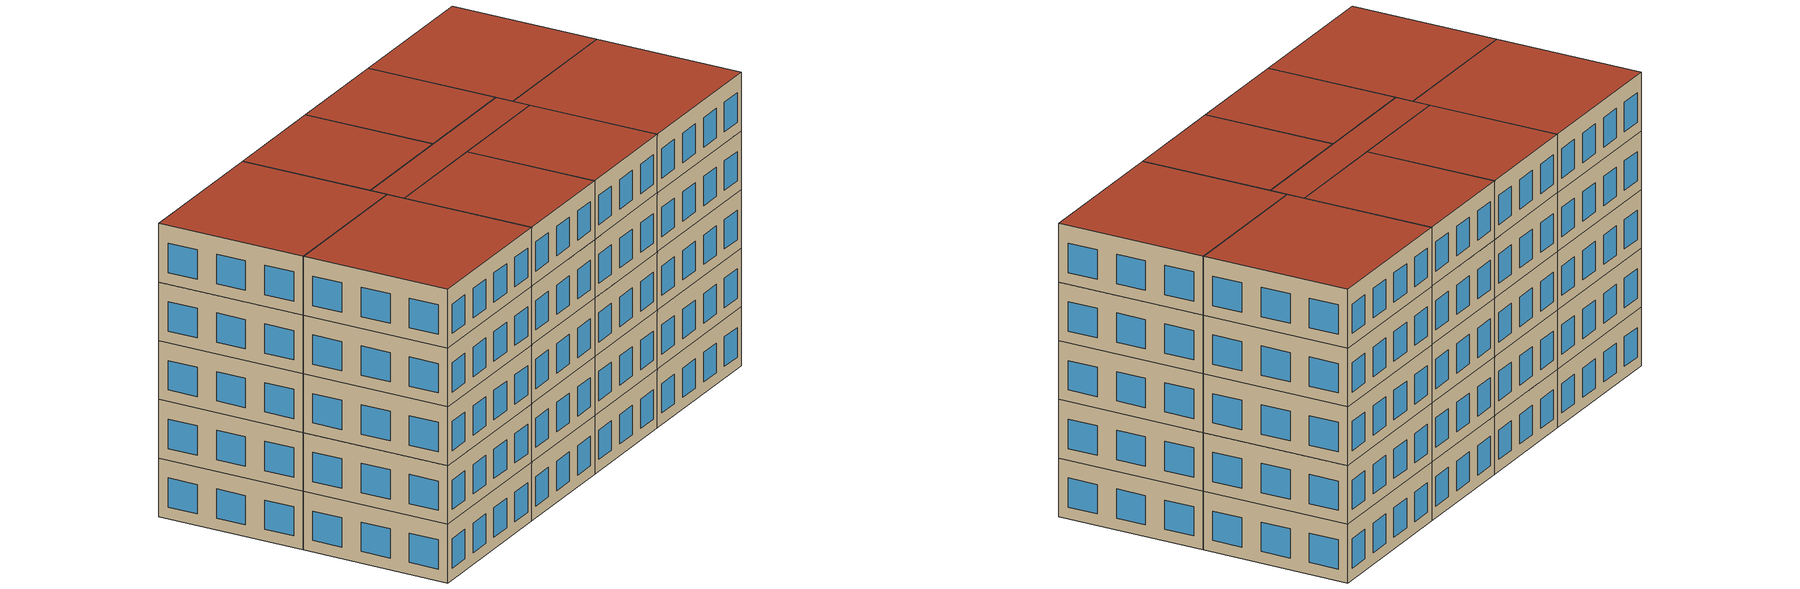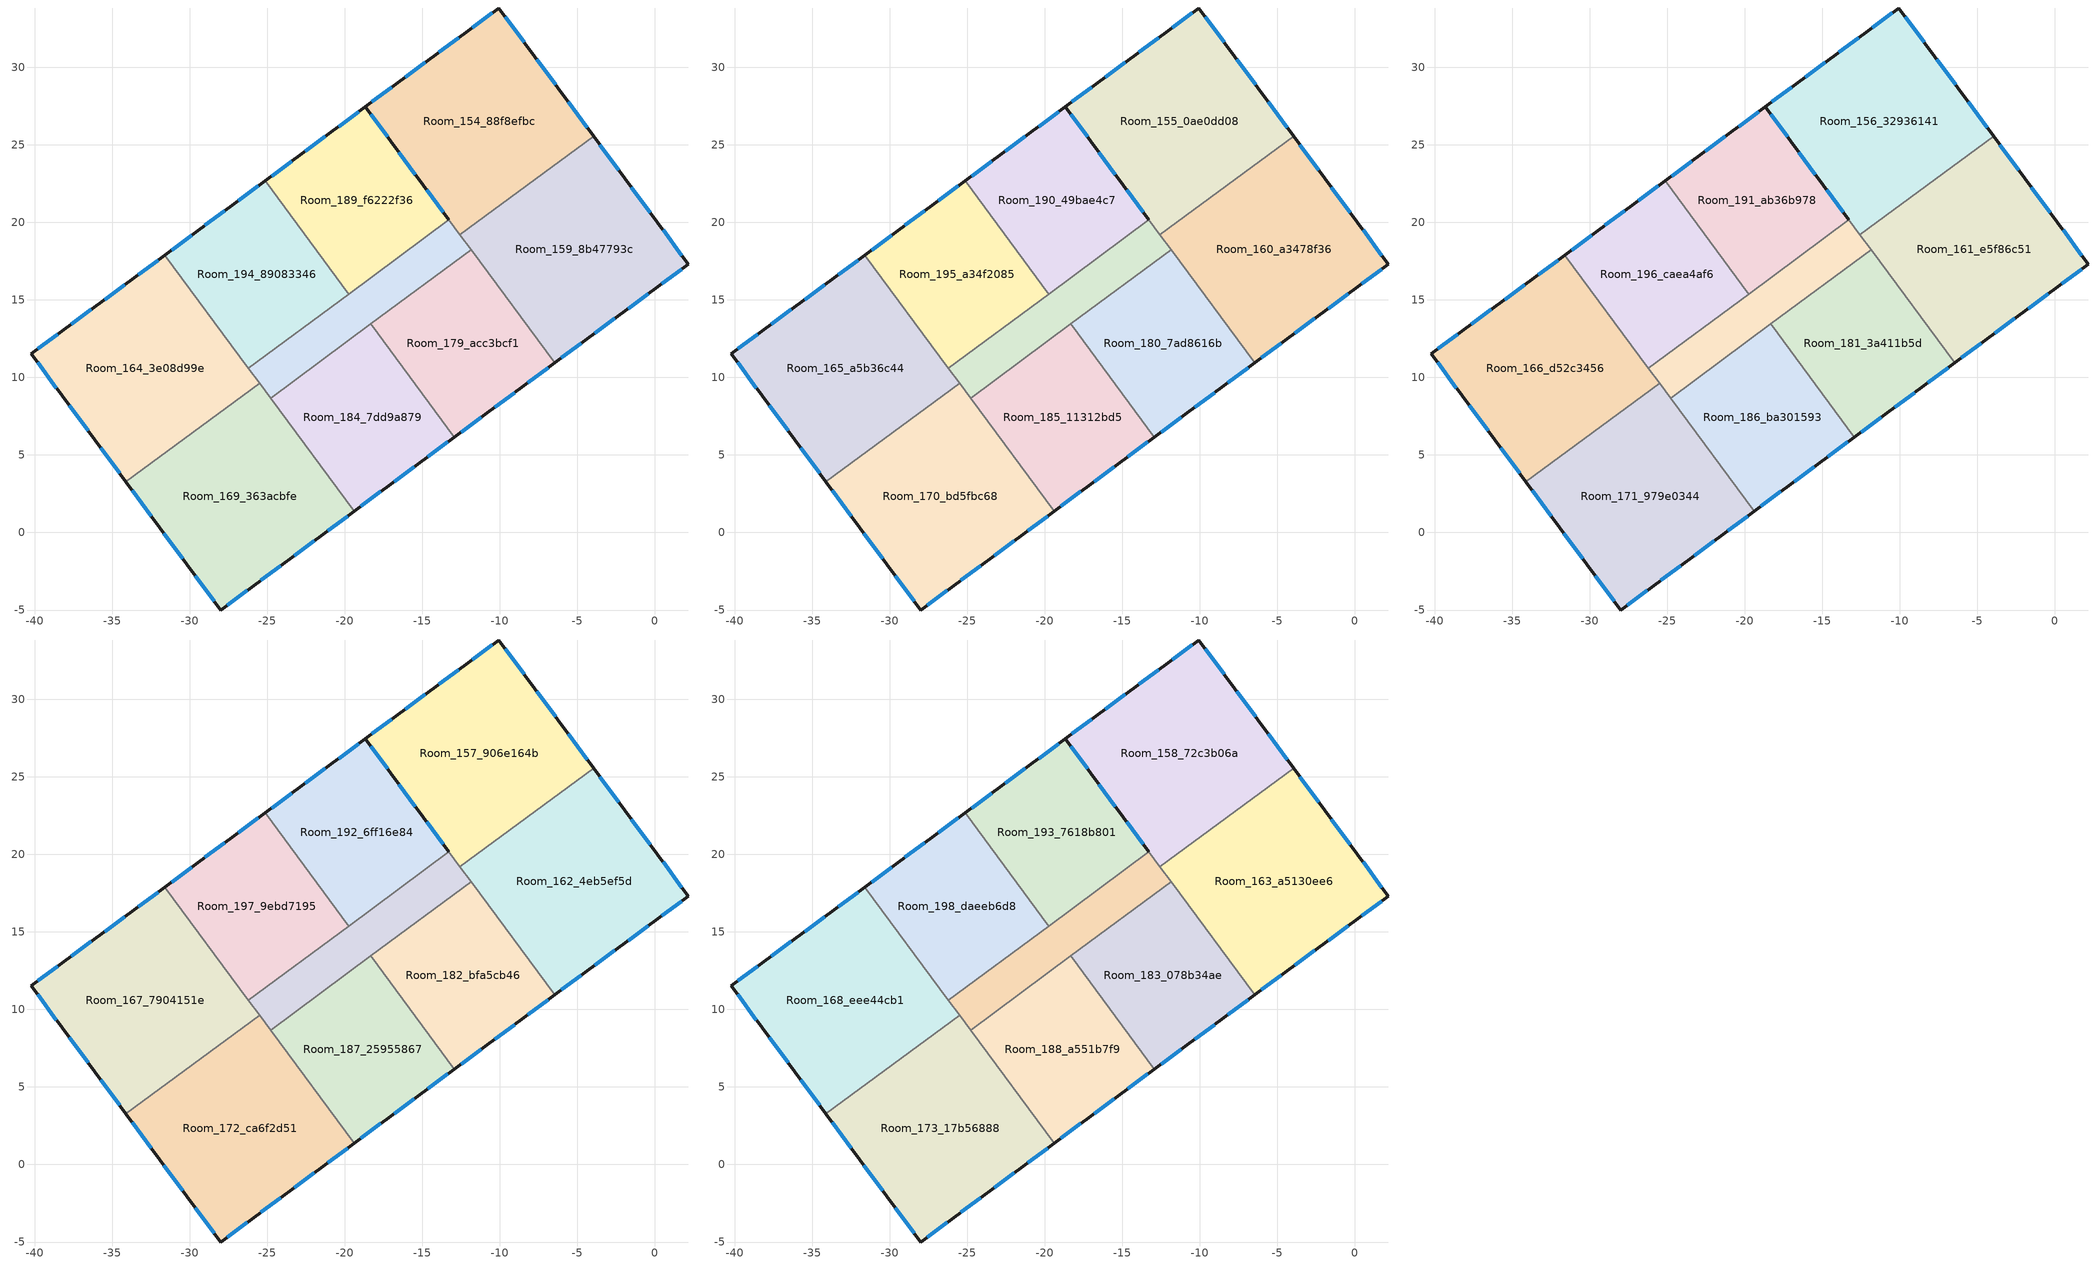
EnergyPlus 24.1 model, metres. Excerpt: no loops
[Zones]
Room_154_88f8efbc
 floor ground (Generic Ground Slab 6A 20112020): -10.06,33.82 -3.95,25.56 -12.57,19.19 -18.67,27.45 z0
 wall outside (Customized opaque construction {43577338-bb1a-47c1-a31a-39af3f5bfda6} to conductance of 0.247): -3.95,25.56 -10.06,33.82 -18.67,27.45 -13.28,20.15 z0:4
 wall to Room_174_8eef18f5 (Typical Interior Wall 1): -13.28,20.15 -12.57,19.19 z0:4
 wall to Room_159_8b47793c (Typical Interior Wall 1): -12.57,19.19 -3.95,25.56 z0:4
 window (Customized Fenestration: u=2.38): -4.36,26.11 -5.58,27.76 / -6.39,28.86 -7.62,30.52 / -8.43,31.62 -9.65,33.27 / -10.49,33.5 -11.78,32.54 / -12.64,31.91 -13.94,30.95 / -14.8,30.31 -16.09,29.36 / -16.95,28.72 -18.24,27.76 / -18.31,26.96 -17.24,25.5 / -16.52,24.53 -15.44,23.07 / -14.72,22.1 -13.64,20.64 z0.8:2.8
Room_159_8b47793c
 floor ground (Generic Ground Slab 6A 20112020): -3.95,25.56 2.16,17.31 -6.46,10.93 -12.57,19.19 z0
 wall outside (Customized opaque construction {43577338-bb1a-47c1-a31a-39af3f5bfda6} to conductance of 0.247): -6.46,10.93 2.16,17.31 -3.95,25.56 z0:4
 wall to Room_179_acc3bcf1 (Typical Interior Wall 1): -11.85,18.22 -6.46,10.93 z0:4
 wall to Room_174_8eef18f5 (Typical Interior Wall 1): -12.57,19.19 -11.85,18.22 z0:4
 window (Customized Fenestration: u=2.38): 1.75,17.86 0.53,19.51 / -0.29,20.61 -1.51,22.26 / -2.32,23.36 -3.54,25.01 / -6.03,11.25 -4.74,12.21 / -3.87,12.84 -2.58,13.8 / -1.72,14.44 -0.43,15.39 / 0.43,16.03 1.73,16.99 z0.8:2.8
Room_164_3e08d99e
 floor ground (Generic Ground Slab 6A 20112020): -31.6,17.89 -25.49,9.63 -34.11,3.26 -40.21,11.51 z0
 wall outside (Customized opaque construction {43577338-bb1a-47c1-a31a-39af3f5bfda6} to conductance of 0.247): -31.6,17.89 -40.21,11.51 -34.11,3.26 z0:4
 wall to Room_174_8eef18f5 (Typical Interior Wall 1): -25.49,9.63 -26.2,10.59 z0:4
 wall to Room_169_363acbfe (Typical Interior Wall 1): -34.11,3.26 -25.49,9.63 z0:4
 wall to Room_194_89083346 (Typical Interior Wall 1): -26.2,10.59 -31.6,17.89 z0:4
 window (Customized Fenestration: u=2.38): -39.81,10.96 -38.59,9.31 / -37.77,8.21 -36.55,6.56 / -35.74,5.46 -34.51,3.81 / -32.03,17.57 -33.32,16.61 / -34.18,15.97 -35.48,15.02 / -36.34,14.38 -37.63,13.43 / -38.49,12.79 -39.78,11.83 z0.8:2.8
Room_169_363acbfe
 floor ground (Generic Ground Slab 6A 20112020): -25.49,9.63 -19.38,1.37 -28,-5 -34.11,3.26 z0
 wall outside (Customized opaque construction {43577338-bb1a-47c1-a31a-39af3f5bfda6} to conductance of 0.247): -34.11,3.26 -28,-5 -19.38,1.37 z0:4
 wall to Room_184_7dd9a879 (Typical Interior Wall 1): -19.38,1.37 -24.78,8.66 z0:4
 wall to Room_174_8eef18f5 (Typical Interior Wall 1): -24.78,8.66 -25.49,9.63 z0:4
 window (Customized Fenestration: u=2.38): -33.7,2.71 -32.48,1.05 / -31.66,-0.05 -30.44,-1.7 / -29.63,-2.8 -28.41,-4.45 / -27.57,-4.68 -26.28,-3.73 / -25.42,-3.09 -24.12,-2.13 / -23.26,-1.5 -21.97,-0.54 / -21.11,0.1 -19.82,1.05 z0.8:2.8
Room_174_8eef18f5
 floor ground (Generic Ground Slab 6A 20112020): -13.28,20.15 -11.85,18.22 -24.78,8.66 -26.2,10.59 z0
 wall to Room_194_89083346 (Typical Interior Wall 1): -19.74,15.37 -26.2,10.59 z0:4
 wall to Room_189_f6222f36 (Typical Interior Wall 1): -13.28,20.15 -19.74,15.37 z0:4
 wall to Room_184_7dd9a879 (Typical Interior Wall 1): -24.78,8.66 -18.32,13.44 z0:4
 wall to Room_179_acc3bcf1 (Typical Interior Wall 1): -18.32,13.44 -11.85,18.22 z0:4
Room_179_acc3bcf1
 floor ground (Generic Ground Slab 6A 20112020): -11.85,18.22 -6.46,10.93 -12.92,6.15 -18.32,13.44 z0
 wall outside (Customized opaque construction {43577338-bb1a-47c1-a31a-39af3f5bfda6} to conductance of 0.247): -12.92,6.15 -6.46,10.93 z0:4
 wall to Room_184_7dd9a879 (Typical Interior Wall 1): -18.32,13.44 -12.92,6.15 z0:4
 window (Customized Fenestration: u=2.38): -12.49,6.47 -11.2,7.43 / -10.34,8.06 -9.04,9.02 / -8.18,9.66 -6.89,10.61 z0.8:2.8
Room_184_7dd9a879
 floor ground (Generic Ground Slab 6A 20112020): -18.32,13.44 -12.92,6.15 -19.38,1.37 -24.78,8.66 z0
 wall outside (Customized opaque construction {43577338-bb1a-47c1-a31a-39af3f5bfda6} to conductance of 0.247): -19.38,1.37 -12.92,6.15 z0:4
 window (Customized Fenestration: u=2.38): -18.95,1.69 -17.66,2.65 / -16.8,3.28 -15.51,4.24 / -14.64,4.88 -13.35,5.83 z0.8:2.8
Room_189_f6222f36
 floor ground (Generic Ground Slab 6A 20112020): -18.67,27.45 -13.28,20.15 -19.74,15.37 -25.14,22.67 z0
 wall outside (Customized opaque construction {43577338-bb1a-47c1-a31a-39af3f5bfda6} to conductance of 0.247): -13.28,20.15 -18.67,27.45 -25.14,22.67 z0:4
 wall to Room_194_89083346 (Typical Interior Wall 1): -25.14,22.67 -19.74,15.37 z0:4
 window (Customized Fenestration: u=2.38): -19.11,27.13 -20.4,26.17 / -21.26,25.53 -22.55,24.58 / -23.41,23.94 -24.71,22.98 / -13.64,20.64 -14.72,22.1 / -15.44,23.07 -16.52,24.53 / -17.24,25.5 -18.31,26.96 z0.8:2.8
Room_194_89083346
 floor ground (Generic Ground Slab 6A 20112020): -25.14,22.67 -19.74,15.37 -26.2,10.59 -31.6,17.89 z0
 wall outside (Customized opaque construction {43577338-bb1a-47c1-a31a-39af3f5bfda6} to conductance of 0.247): -25.14,22.67 -31.6,17.89 z0:4
 window (Customized Fenestration: u=2.38): -25.57,22.35 -26.86,21.39 / -27.72,20.75 -29.01,19.8 / -29.87,19.16 -31.17,18.21 z0.8:2.8
Room_155_0ae0dd08
 floor to Room_154_88f8efbc (Typical Interior Floor 1): -10.06,33.82 -3.95,25.56 -12.57,19.19 -18.67,27.45 z4
 wall outside (Customized opaque construction {43577338-bb1a-47c1-a31a-39af3f5bfda6} to conductance of 0.247): -3.95,25.56 -10.06,33.82 -18.67,27.45 -13.28,20.15 z4:8
 wall to Room_175_80535c83 (Typical Interior Wall 1): -13.28,20.15 -12.57,19.19 z4:8
 wall to Room_160_a3478f36 (Typical Interior Wall 1): -12.57,19.19 -3.95,25.56 z4:8
 window (Customized Fenestration: u=2.38): -4.36,26.11 -5.58,27.76 / -6.39,28.86 -7.62,30.52 / -8.43,31.62 -9.65,33.27 / -10.49,33.5 -11.78,32.54 / -12.64,31.91 -13.94,30.95 / -14.8,30.31 -16.09,29.36 / -16.95,28.72 -18.24,27.76 / -18.31,26.96 -17.24,25.5 / -16.52,24.53 -15.44,23.07 / -14.72,22.1 -13.64,20.64 z4.8:6.8
Room_160_a3478f36
 floor to Room_159_8b47793c (Typical Interior Floor 1): -3.95,25.56 2.16,17.31 -6.46,10.93 -12.57,19.19 z4
 wall outside (Customized opaque construction {43577338-bb1a-47c1-a31a-39af3f5bfda6} to conductance of 0.247): -6.46,10.93 2.16,17.31 -3.95,25.56 z4:8
 wall to Room_180_7ad8616b (Typical Interior Wall 1): -11.85,18.22 -6.46,10.93 z4:8
 wall to Room_175_80535c83 (Typical Interior Wall 1): -12.57,19.19 -11.85,18.22 z4:8
 window (Customized Fenestration: u=2.38): 1.75,17.86 0.53,19.51 / -0.29,20.61 -1.51,22.26 / -2.32,23.36 -3.54,25.01 / -6.03,11.25 -4.74,12.21 / -3.87,12.84 -2.58,13.8 / -1.72,14.44 -0.43,15.39 / 0.43,16.03 1.73,16.99 z4.8:6.8
Room_165_a5b36c44
 floor to Room_164_3e08d99e (Typical Interior Floor 1): -31.6,17.89 -25.49,9.63 -34.11,3.26 -40.21,11.51 z4
 wall outside (Customized opaque construction {43577338-bb1a-47c1-a31a-39af3f5bfda6} to conductance of 0.247): -31.6,17.89 -40.21,11.51 -34.11,3.26 z4:8
 wall to Room_175_80535c83 (Typical Interior Wall 1): -25.49,9.63 -26.2,10.59 z4:8
 wall to Room_170_bd5fbc68 (Typical Interior Wall 1): -34.11,3.26 -25.49,9.63 z4:8
 wall to Room_195_a34f2085 (Typical Interior Wall 1): -26.2,10.59 -31.6,17.89 z4:8
 window (Customized Fenestration: u=2.38): -39.81,10.96 -38.59,9.31 / -37.77,8.21 -36.55,6.56 / -35.74,5.46 -34.51,3.81 / -32.03,17.57 -33.32,16.61 / -34.18,15.97 -35.48,15.02 / -36.34,14.38 -37.63,13.43 / -38.49,12.79 -39.78,11.83 z4.8:6.8
Room_170_bd5fbc68
 floor to Room_169_363acbfe (Typical Interior Floor 1): -25.49,9.63 -19.38,1.37 -28,-5 -34.11,3.26 z4
 wall outside (Customized opaque construction {43577338-bb1a-47c1-a31a-39af3f5bfda6} to conductance of 0.247): -34.11,3.26 -28,-5 -19.38,1.37 z4:8
 wall to Room_185_11312bd5 (Typical Interior Wall 1): -19.38,1.37 -24.78,8.66 z4:8
 wall to Room_175_80535c83 (Typical Interior Wall 1): -24.78,8.66 -25.49,9.63 z4:8
 window (Customized Fenestration: u=2.38): -33.7,2.71 -32.48,1.05 / -31.66,-0.05 -30.44,-1.7 / -29.63,-2.8 -28.41,-4.45 / -27.57,-4.68 -26.28,-3.73 / -25.42,-3.09 -24.12,-2.13 / -23.26,-1.5 -21.97,-0.54 / -21.11,0.1 -19.82,1.05 z4.8:6.8
Room_175_80535c83
 floor to Room_174_8eef18f5 (Typical Interior Floor 1): -13.28,20.15 -11.85,18.22 -24.78,8.66 -26.2,10.59 z4
 wall to Room_195_a34f2085 (Typical Interior Wall 1): -19.74,15.37 -26.2,10.59 z4:8
 wall to Room_190_49bae4c7 (Typical Interior Wall 1): -13.28,20.15 -19.74,15.37 z4:8
 wall to Room_185_11312bd5 (Typical Interior Wall 1): -24.78,8.66 -18.32,13.44 z4:8
 wall to Room_180_7ad8616b (Typical Interior Wall 1): -18.32,13.44 -11.85,18.22 z4:8
Room_180_7ad8616b
 floor to Room_179_acc3bcf1 (Typical Interior Floor 1): -11.85,18.22 -6.46,10.93 -12.92,6.15 -18.32,13.44 z4
 wall outside (Customized opaque construction {43577338-bb1a-47c1-a31a-39af3f5bfda6} to conductance of 0.247): -12.92,6.15 -6.46,10.93 z4:8
 wall to Room_185_11312bd5 (Typical Interior Wall 1): -18.32,13.44 -12.92,6.15 z4:8
 window (Customized Fenestration: u=2.38): -12.49,6.47 -11.2,7.43 / -10.34,8.06 -9.04,9.02 / -8.18,9.66 -6.89,10.61 z4.8:6.8
Room_185_11312bd5
 floor to Room_184_7dd9a879 (Typical Interior Floor 1): -18.32,13.44 -12.92,6.15 -19.38,1.37 -24.78,8.66 z4
 wall outside (Customized opaque construction {43577338-bb1a-47c1-a31a-39af3f5bfda6} to conductance of 0.247): -19.38,1.37 -12.92,6.15 z4:8
 window (Customized Fenestration: u=2.38): -18.95,1.69 -17.66,2.65 / -16.8,3.28 -15.51,4.24 / -14.64,4.88 -13.35,5.83 z4.8:6.8
Room_190_49bae4c7
 floor to Room_189_f6222f36 (Typical Interior Floor 1): -18.67,27.45 -13.28,20.15 -19.74,15.37 -25.14,22.67 z4
 wall outside (Customized opaque construction {43577338-bb1a-47c1-a31a-39af3f5bfda6} to conductance of 0.247): -13.28,20.15 -18.67,27.45 -25.14,22.67 z4:8
 wall to Room_195_a34f2085 (Typical Interior Wall 1): -25.14,22.67 -19.74,15.37 z4:8
 window (Customized Fenestration: u=2.38): -13.64,20.64 -14.72,22.1 / -15.44,23.07 -16.52,24.53 / -17.24,25.5 -18.31,26.96 / -19.11,27.13 -20.4,26.17 / -21.26,25.53 -22.55,24.58 / -23.41,23.94 -24.71,22.98 z4.8:6.8
Room_195_a34f2085
 floor to Room_194_89083346 (Typical Interior Floor 1): -25.14,22.67 -19.74,15.37 -26.2,10.59 -31.6,17.89 z4
 wall outside (Customized opaque construction {43577338-bb1a-47c1-a31a-39af3f5bfda6} to conductance of 0.247): -25.14,22.67 -31.6,17.89 z4:8
 window (Customized Fenestration: u=2.38): -25.57,22.35 -26.86,21.39 / -27.72,20.75 -29.01,19.8 / -29.87,19.16 -31.17,18.21 z4.8:6.8
Room_156_32936141
 floor to Room_155_0ae0dd08 (Typical Interior Floor 1): -10.06,33.82 -3.95,25.56 -12.57,19.19 -18.67,27.45 z8
 wall outside (Customized opaque construction {43577338-bb1a-47c1-a31a-39af3f5bfda6} to conductance of 0.247): -3.95,25.56 -10.06,33.82 -18.67,27.45 -13.28,20.15 z8:12
 wall to Room_176_02cfd04b (Typical Interior Wall 1): -13.28,20.15 -12.57,19.19 z8:12
 wall to Room_161_e5f86c51 (Typical Interior Wall 1): -12.57,19.19 -3.95,25.56 z8:12
 window (Customized Fenestration: u=2.38): -4.36,26.11 -5.58,27.76 / -6.39,28.86 -7.62,30.52 / -8.43,31.62 -9.65,33.27 / -10.49,33.5 -11.78,32.54 / -12.64,31.91 -13.94,30.95 / -14.8,30.31 -16.09,29.36 / -16.95,28.72 -18.24,27.76 / -18.31,26.96 -17.24,25.5 / -16.52,24.53 -15.44,23.07 / -14.72,22.1 -13.64,20.64 z8.8:10.8
Room_161_e5f86c51
 floor to Room_160_a3478f36 (Typical Interior Floor 1): -3.95,25.56 2.16,17.31 -6.46,10.93 -12.57,19.19 z8
 wall outside (Customized opaque construction {43577338-bb1a-47c1-a31a-39af3f5bfda6} to conductance of 0.247): -6.46,10.93 2.16,17.31 -3.95,25.56 z8:12
 wall to Room_181_3a411b5d (Typical Interior Wall 1): -11.85,18.22 -6.46,10.93 z8:12
 wall to Room_176_02cfd04b (Typical Interior Wall 1): -12.57,19.19 -11.85,18.22 z8:12
 window (Customized Fenestration: u=2.38): 1.75,17.86 0.53,19.51 / -0.29,20.61 -1.51,22.26 / -2.32,23.36 -3.54,25.01 / -6.03,11.25 -4.74,12.21 / -3.87,12.84 -2.58,13.8 / -1.72,14.44 -0.43,15.39 / 0.43,16.03 1.73,16.99 z8.8:10.8
Room_166_d52c3456
 floor to Room_165_a5b36c44 (Typical Interior Floor 1): -31.6,17.89 -25.49,9.63 -34.11,3.26 -40.21,11.51 z8
 wall outside (Customized opaque construction {43577338-bb1a-47c1-a31a-39af3f5bfda6} to conductance of 0.247): -31.6,17.89 -40.21,11.51 -34.11,3.26 z8:12
 wall to Room_176_02cfd04b (Typical Interior Wall 1): -25.49,9.63 -26.2,10.59 z8:12
 wall to Room_171_979e0344 (Typical Interior Wall 1): -34.11,3.26 -25.49,9.63 z8:12
 wall to Room_196_caea4af6 (Typical Interior Wall 1): -26.2,10.59 -31.6,17.89 z8:12
 window (Customized Fenestration: u=2.38): -39.81,10.96 -38.59,9.31 / -37.77,8.21 -36.55,6.56 / -35.74,5.46 -34.51,3.81 / -32.03,17.57 -33.32,16.61 / -34.18,15.97 -35.48,15.02 / -36.34,14.38 -37.63,13.43 / -38.49,12.79 -39.78,11.83 z8.8:10.8
Room_171_979e0344
 floor to Room_170_bd5fbc68 (Typical Interior Floor 1): -25.49,9.63 -19.38,1.37 -28,-5 -34.11,3.26 z8
 wall outside (Customized opaque construction {43577338-bb1a-47c1-a31a-39af3f5bfda6} to conductance of 0.247): -34.11,3.26 -28,-5 -19.38,1.37 z8:12
 wall to Room_186_ba301593 (Typical Interior Wall 1): -19.38,1.37 -24.78,8.66 z8:12
 wall to Room_176_02cfd04b (Typical Interior Wall 1): -24.78,8.66 -25.49,9.63 z8:12
 window (Customized Fenestration: u=2.38): -33.7,2.71 -32.48,1.05 / -31.66,-0.05 -30.44,-1.7 / -29.63,-2.8 -28.41,-4.45 / -27.57,-4.68 -26.28,-3.73 / -25.42,-3.09 -24.12,-2.13 / -23.26,-1.5 -21.97,-0.54 / -21.11,0.1 -19.82,1.05 z8.8:10.8
Room_176_02cfd04b
 floor to Room_175_80535c83 (Typical Interior Floor 1): -13.28,20.15 -11.85,18.22 -24.78,8.66 -26.2,10.59 z8
 wall to Room_196_caea4af6 (Typical Interior Wall 1): -19.74,15.37 -26.2,10.59 z8:12
 wall to Room_191_ab36b978 (Typical Interior Wall 1): -13.28,20.15 -19.74,15.37 z8:12
 wall to Room_186_ba301593 (Typical Interior Wall 1): -24.78,8.66 -18.32,13.44 z8:12
 wall to Room_181_3a411b5d (Typical Interior Wall 1): -18.32,13.44 -11.85,18.22 z8:12
Room_181_3a411b5d
 floor to Room_180_7ad8616b (Typical Interior Floor 1): -11.85,18.22 -6.46,10.93 -12.92,6.15 -18.32,13.44 z8
 wall outside (Customized opaque construction {43577338-bb1a-47c1-a31a-39af3f5bfda6} to conductance of 0.247): -12.92,6.15 -6.46,10.93 z8:12
 wall to Room_186_ba301593 (Typical Interior Wall 1): -18.32,13.44 -12.92,6.15 z8:12
 window (Customized Fenestration: u=2.38): -12.49,6.47 -11.2,7.43 / -10.34,8.06 -9.04,9.02 / -8.18,9.66 -6.89,10.61 z8.8:10.8
Room_186_ba301593
 floor to Room_185_11312bd5 (Typical Interior Floor 1): -18.32,13.44 -12.92,6.15 -19.38,1.37 -24.78,8.66 z8
 wall outside (Customized opaque construction {43577338-bb1a-47c1-a31a-39af3f5bfda6} to conductance of 0.247): -19.38,1.37 -12.92,6.15 z8:12
 window (Customized Fenestration: u=2.38): -18.95,1.69 -17.66,2.65 / -16.8,3.28 -15.51,4.24 / -14.64,4.88 -13.35,5.83 z8.8:10.8
Room_191_ab36b978
 floor to Room_190_49bae4c7 (Typical Interior Floor 1): -18.67,27.45 -13.28,20.15 -19.74,15.37 -25.14,22.67 z8
 wall outside (Customized opaque construction {43577338-bb1a-47c1-a31a-39af3f5bfda6} to conductance of 0.247): -13.28,20.15 -18.67,27.45 -25.14,22.67 z8:12
 wall to Room_196_caea4af6 (Typical Interior Wall 1): -25.14,22.67 -19.74,15.37 z8:12
 window (Customized Fenestration: u=2.38): -13.64,20.64 -14.72,22.1 / -15.44,23.07 -16.52,24.53 / -17.24,25.5 -18.31,26.96 / -19.11,27.13 -20.4,26.17 / -21.26,25.53 -22.55,24.58 / -23.41,23.94 -24.71,22.98 z8.8:10.8
Room_196_caea4af6
 floor to Room_195_a34f2085 (Typical Interior Floor 1): -25.14,22.67 -19.74,15.37 -26.2,10.59 -31.6,17.89 z8
 wall outside (Customized opaque construction {43577338-bb1a-47c1-a31a-39af3f5bfda6} to conductance of 0.247): -25.14,22.67 -31.6,17.89 z8:12
 window (Customized Fenestration: u=2.38): -25.57,22.35 -26.86,21.39 / -27.72,20.75 -29.01,19.8 / -29.87,19.16 -31.17,18.21 z8.8:10.8
Room_157_906e164b
 floor to Room_156_32936141 (Typical Interior Floor 1): -10.06,33.82 -3.95,25.56 -12.57,19.19 -18.67,27.45 z12
 wall outside (Customized opaque construction {43577338-bb1a-47c1-a31a-39af3f5bfda6} to conductance of 0.247): -3.95,25.56 -10.06,33.82 -18.67,27.45 -13.28,20.15 z12:16
 wall to Room_177_49199912 (Typical Interior Wall 1): -13.28,20.15 -12.57,19.19 z12:16
 wall to Room_162_4eb5ef5d (Typical Interior Wall 1): -12.57,19.19 -3.95,25.56 z12:16
 window (Customized Fenestration: u=2.38): -4.36,26.11 -5.58,27.76 / -6.39,28.86 -7.62,30.52 / -8.43,31.62 -9.65,33.27 / -10.49,33.5 -11.78,32.54 / -12.64,31.91 -13.94,30.95 / -14.8,30.31 -16.09,29.36 / -16.95,28.72 -18.24,27.76 / -18.31,26.96 -17.24,25.5 / -16.52,24.53 -15.44,23.07 / -14.72,22.1 -13.64,20.64 z12.8:14.8
Room_162_4eb5ef5d
 floor to Room_161_e5f86c51 (Typical Interior Floor 1): -3.95,25.56 2.16,17.31 -6.46,10.93 -12.57,19.19 z12
 wall outside (Customized opaque construction {43577338-bb1a-47c1-a31a-39af3f5bfda6} to conductance of 0.247): -6.46,10.93 2.16,17.31 -3.95,25.56 z12:16
 wall to Room_182_bfa5cb46 (Typical Interior Wall 1): -11.85,18.22 -6.46,10.93 z12:16
 wall to Room_177_49199912 (Typical Interior Wall 1): -12.57,19.19 -11.85,18.22 z12:16
 window (Customized Fenestration: u=2.38): 1.75,17.86 0.53,19.51 / -0.29,20.61 -1.51,22.26 / -2.32,23.36 -3.54,25.01 / -6.03,11.25 -4.74,12.21 / -3.87,12.84 -2.58,13.8 / -1.72,14.44 -0.43,15.39 / 0.43,16.03 1.73,16.99 z12.8:14.8
Room_167_7904151e
 floor to Room_166_d52c3456 (Typical Interior Floor 1): -31.6,17.89 -25.49,9.63 -34.11,3.26 -40.21,11.51 z12
 wall outside (Customized opaque construction {43577338-bb1a-47c1-a31a-39af3f5bfda6} to conductance of 0.247): -31.6,17.89 -40.21,11.51 -34.11,3.26 z12:16
 wall to Room_177_49199912 (Typical Interior Wall 1): -25.49,9.63 -26.2,10.59 z12:16
 wall to Room_172_ca6f2d51 (Typical Interior Wall 1): -34.11,3.26 -25.49,9.63 z12:16
 wall to Room_197_9ebd7195 (Typical Interior Wall 1): -26.2,10.59 -31.6,17.89 z12:16
 window (Customized Fenestration: u=2.38): -39.81,10.96 -38.59,9.31 / -37.77,8.21 -36.55,6.56 / -35.74,5.46 -34.51,3.81 / -32.03,17.57 -33.32,16.61 / -34.18,15.97 -35.48,15.02 / -36.34,14.38 -37.63,13.43 / -38.49,12.79 -39.78,11.83 z12.8:14.8
 roof outside (Typical IEAD Roof 20112019 6A): -40.21,11.51 -34.11,3.26 -25.49,9.63 -31.6,17.89 z16
Room_172_ca6f2d51
 floor to Room_171_979e0344 (Typical Interior Floor 1): -25.49,9.63 -19.38,1.37 -28,-5 -34.11,3.26 z12
 wall outside (Customized opaque construction {43577338-bb1a-47c1-a31a-39af3f5bfda6} to conductance of 0.247): -34.11,3.26 -28,-5 -19.38,1.37 z12:16
 wall to Room_187_25955867 (Typical Interior Wall 1): -19.38,1.37 -24.78,8.66 z12:16
 wall to Room_177_49199912 (Typical Interior Wall 1): -24.78,8.66 -25.49,9.63 z12:16
 window (Customized Fenestration: u=2.38): -33.7,2.71 -32.48,1.05 / -31.66,-0.05 -30.44,-1.7 / -29.63,-2.8 -28.41,-4.45 / -27.57,-4.68 -26.28,-3.73 / -25.42,-3.09 -24.12,-2.13 / -23.26,-1.5 -21.97,-0.54 / -21.11,0.1 -19.82,1.05 z12.8:14.8
Room_177_49199912
 floor to Room_176_02cfd04b (Typical Interior Floor 1): -13.28,20.15 -11.85,18.22 -24.78,8.66 -26.2,10.59 z12
 wall to Room_197_9ebd7195 (Typical Interior Wall 1): -19.74,15.37 -26.2,10.59 z12:16
 wall to Room_192_6ff16e84 (Typical Interior Wall 1): -13.28,20.15 -19.74,15.37 z12:16
 wall to Room_187_25955867 (Typical Interior Wall 1): -24.78,8.66 -18.32,13.44 z12:16
 wall to Room_182_bfa5cb46 (Typical Interior Wall 1): -18.32,13.44 -11.85,18.22 z12:16
Room_182_bfa5cb46
 floor to Room_181_3a411b5d (Typical Interior Floor 1): -11.85,18.22 -6.46,10.93 -12.92,6.15 -18.32,13.44 z12
 wall outside (Customized opaque construction {43577338-bb1a-47c1-a31a-39af3f5bfda6} to conductance of 0.247): -12.92,6.15 -6.46,10.93 z12:16
 wall to Room_187_25955867 (Typical Interior Wall 1): -18.32,13.44 -12.92,6.15 z12:16
 window (Customized Fenestration: u=2.38): -12.49,6.47 -11.2,7.43 / -10.34,8.06 -9.04,9.02 / -8.18,9.66 -6.89,10.61 z12.8:14.8
Room_187_25955867
 floor to Room_186_ba301593 (Typical Interior Floor 1): -18.32,13.44 -12.92,6.15 -19.38,1.37 -24.78,8.66 z12
 wall outside (Customized opaque construction {43577338-bb1a-47c1-a31a-39af3f5bfda6} to conductance of 0.247): -19.38,1.37 -12.92,6.15 z12:16
 window (Customized Fenestration: u=2.38): -18.95,1.69 -17.66,2.65 / -16.8,3.28 -15.51,4.24 / -14.64,4.88 -13.35,5.83 z12.8:14.8
Room_192_6ff16e84
 floor to Room_191_ab36b978 (Typical Interior Floor 1): -18.67,27.45 -13.28,20.15 -19.74,15.37 -25.14,22.67 z12
 wall outside (Customized opaque construction {43577338-bb1a-47c1-a31a-39af3f5bfda6} to conductance of 0.247): -13.28,20.15 -18.67,27.45 -25.14,22.67 z12:16
 wall to Room_197_9ebd7195 (Typical Interior Wall 1): -25.14,22.67 -19.74,15.37 z12:16
 window (Customized Fenestration: u=2.38): -13.64,20.64 -14.72,22.1 / -15.44,23.07 -16.52,24.53 / -17.24,25.5 -18.31,26.96 / -19.11,27.13 -20.4,26.17 / -21.26,25.53 -22.55,24.58 / -23.41,23.94 -24.71,22.98 z12.8:14.8
Room_197_9ebd7195
 floor to Room_196_caea4af6 (Typical Interior Floor 1): -25.14,22.67 -19.74,15.37 -26.2,10.59 -31.6,17.89 z12
 wall outside (Customized opaque construction {43577338-bb1a-47c1-a31a-39af3f5bfda6} to conductance of 0.247): -25.14,22.67 -31.6,17.89 z12:16
 window (Customized Fenestration: u=2.38): -25.57,22.35 -26.86,21.39 / -27.72,20.75 -29.01,19.8 / -29.87,19.16 -31.17,18.21 z12.8:14.8
Room_158_72c3b06a
 floor to Room_157_906e164b (Typical Interior Floor 1): -10.06,33.82 -3.95,25.56 -12.57,19.19 -18.67,27.45 z16
 wall outside (Customized opaque construction {43577338-bb1a-47c1-a31a-39af3f5bfda6} to conductance of 0.247): -3.95,25.56 -10.06,33.82 -18.67,27.45 -13.28,20.15 z16:20
 wall to Room_178_cdf0b572 (Typical Interior Wall 1): -13.28,20.15 -12.57,19.19 z16:20
 wall to Room_163_a5130ee6 (Typical Interior Wall 1): -12.57,19.19 -3.95,25.56 z16:20
 window (Customized Fenestration: u=2.38): -4.36,26.11 -5.58,27.76 / -6.39,28.86 -7.62,30.52 / -8.43,31.62 -9.65,33.27 / -10.49,33.5 -11.78,32.54 / -12.64,31.91 -13.94,30.95 / -14.8,30.31 -16.09,29.36 / -16.95,28.72 -18.24,27.76 / -18.31,26.96 -17.24,25.5 / -16.52,24.53 -15.44,23.07 / -14.72,22.1 -13.64,20.64 z16.8:18.8
 roof outside (Typical IEAD Roof 20112019 6A): -18.67,27.45 -12.57,19.19 -3.95,25.56 -10.06,33.82 z20
Room_163_a5130ee6
 floor to Room_162_4eb5ef5d (Typical Interior Floor 1): -3.95,25.56 2.16,17.31 -6.46,10.93 -12.57,19.19 z16
 wall outside (Customized opaque construction {43577338-bb1a-47c1-a31a-39af3f5bfda6} to conductance of 0.247): -6.46,10.93 2.16,17.31 -3.95,25.56 z16:20
 wall to Room_183_078b34ae (Typical Interior Wall 1): -11.85,18.22 -6.46,10.93 z16:20
 wall to Room_178_cdf0b572 (Typical Interior Wall 1): -12.57,19.19 -11.85,18.22 z16:20
 window (Customized Fenestration: u=2.38): 1.75,17.86 0.53,19.51 / -0.29,20.61 -1.51,22.26 / -2.32,23.36 -3.54,25.01 / -6.03,11.25 -4.74,12.21 / -3.87,12.84 -2.58,13.8 / -1.72,14.44 -0.43,15.39 / 0.43,16.03 1.73,16.99 z16.8:18.8
 roof outside (Typical IEAD Roof 20112019 6A): -12.57,19.19 -6.46,10.93 2.16,17.31 -3.95,25.56 z20
Room_168_eee44cb1
 floor outside (Customized opaque construction {aa5b39cb-99df-4bbb-a3fc-e586428a340d} to conductance of 0.183 1): -31.6,17.89 -25.49,9.63 -34.11,3.26 -40.21,11.51 z16
 wall outside (Customized opaque construction {43577338-bb1a-47c1-a31a-39af3f5bfda6} to conductance of 0.247): -31.6,17.89 -40.21,11.51 -34.11,3.26 z16:20
 wall to Room_178_cdf0b572 (Typical Interior Wall 1): -25.49,9.63 -26.2,10.59 z16:20
 wall to Room_173_17b56888 (Typical Interior Wall 1): -34.11,3.26 -25.49,9.63 z16:20
 wall to Room_198_daeeb6d8 (Typical Interior Wall 1): -26.2,10.59 -31.6,17.89 z16:20
 window (Customized Fenestration: u=2.38): -39.81,10.96 -38.59,9.31 / -37.77,8.21 -36.55,6.56 / -35.74,5.46 -34.51,3.81 / -32.03,17.57 -33.32,16.61 / -34.18,15.97 -35.48,15.02 / -36.34,14.38 -37.63,13.43 / -38.49,12.79 -39.78,11.83 z16.8:18.8
 roof outside (Typical IEAD Roof 20112019 6A): -40.21,11.51 -34.11,3.26 -25.49,9.63 -31.6,17.89 z20
Room_173_17b56888
 floor to Room_172_ca6f2d51 (Typical Interior Floor 1): -25.49,9.63 -19.38,1.37 -28,-5 -34.11,3.26 z16
 wall outside (Customized opaque construction {43577338-bb1a-47c1-a31a-39af3f5bfda6} to conductance of 0.247): -34.11,3.26 -28,-5 -19.38,1.37 z16:20
 wall to Room_188_a551b7f9 (Typical Interior Wall 1): -19.38,1.37 -24.78,8.66 z16:20
 wall to Room_178_cdf0b572 (Typical Interior Wall 1): -24.78,8.66 -25.49,9.63 z16:20
 window (Customized Fenestration: u=2.38): -33.7,2.71 -32.48,1.05 / -31.66,-0.05 -30.44,-1.7 / -29.63,-2.8 -28.41,-4.45 / -27.57,-4.68 -26.28,-3.73 / -25.42,-3.09 -24.12,-2.13 / -23.26,-1.5 -21.97,-0.54 / -21.11,0.1 -19.82,1.05 z16.8:18.8
 roof outside (Typical IEAD Roof 20112019 6A): -34.11,3.26 -28,-5 -19.38,1.37 -25.49,9.63 z20
Room_178_cdf0b572
 floor to Room_177_49199912 (Typical Interior Floor 1): -13.28,20.15 -11.85,18.22 -24.78,8.66 -26.2,10.59 z16
 wall to Room_198_daeeb6d8 (Typical Interior Wall 1): -19.74,15.37 -26.2,10.59 z16:20
 wall to Room_193_7618b801 (Typical Interior Wall 1): -13.28,20.15 -19.74,15.37 z16:20
 wall to Room_188_a551b7f9 (Typical Interior Wall 1): -24.78,8.66 -18.32,13.44 z16:20
 wall to Room_183_078b34ae (Typical Interior Wall 1): -18.32,13.44 -11.85,18.22 z16:20
 roof outside (Typical IEAD Roof 20112019 6A): -26.2,10.59 -24.78,8.66 -11.85,18.22 -13.28,20.15 z20
Room_183_078b34ae
 floor to Room_182_bfa5cb46 (Typical Interior Floor 1): -11.85,18.22 -6.46,10.93 -12.92,6.15 -18.32,13.44 z16
 wall outside (Customized opaque construction {43577338-bb1a-47c1-a31a-39af3f5bfda6} to conductance of 0.247): -12.92,6.15 -6.46,10.93 z16:20
 wall to Room_188_a551b7f9 (Typical Interior Wall 1): -18.32,13.44 -12.92,6.15 z16:20
 window (Customized Fenestration: u=2.38): -12.49,6.47 -11.2,7.43 / -10.34,8.06 -9.04,9.02 / -8.18,9.66 -6.89,10.61 z16.8:18.8
 roof outside (Typical IEAD Roof 20112019 6A): -18.32,13.44 -12.92,6.15 -6.46,10.93 -11.85,18.22 z20
Room_188_a551b7f9
 floor to Room_187_25955867 (Typical Interior Floor 1): -18.32,13.44 -12.92,6.15 -19.38,1.37 -24.78,8.66 z16
 wall outside (Customized opaque construction {43577338-bb1a-47c1-a31a-39af3f5bfda6} to conductance of 0.247): -19.38,1.37 -12.92,6.15 z16:20
 window (Customized Fenestration: u=2.38): -18.95,1.69 -17.66,2.65 / -16.8,3.28 -15.51,4.24 / -14.64,4.88 -13.35,5.83 z16.8:18.8
 roof outside (Typical IEAD Roof 20112019 6A): -24.78,8.66 -19.38,1.37 -12.92,6.15 -18.32,13.44 z20
Room_193_7618b801
 floor to Room_192_6ff16e84 (Typical Interior Floor 1): -18.67,27.45 -13.28,20.15 -19.74,15.37 -25.14,22.67 z16
 wall outside (Customized opaque construction {43577338-bb1a-47c1-a31a-39af3f5bfda6} to conductance of 0.247): -13.28,20.15 -18.67,27.45 -25.14,22.67 z16:20
 wall to Room_198_daeeb6d8 (Typical Interior Wall 1): -25.14,22.67 -19.74,15.37 z16:20
 window (Customized Fenestration: u=2.38): -19.11,27.13 -20.4,26.17 / -21.26,25.53 -22.55,24.58 / -23.41,23.94 -24.71,22.98 / -13.64,20.64 -14.72,22.1 / -15.44,23.07 -16.52,24.53 / -17.24,25.5 -18.31,26.96 z16.8:18.8
 roof outside (Typical IEAD Roof 20112019 6A): -25.14,22.67 -19.74,15.37 -13.28,20.15 -18.67,27.45 z20
Room_198_daeeb6d8
 floor to Room_197_9ebd7195 (Typical Interior Floor 1): -25.14,22.67 -19.74,15.37 -26.2,10.59 -31.6,17.89 z16
 wall outside (Customized opaque construction {43577338-bb1a-47c1-a31a-39af3f5bfda6} to conductance of 0.247): -25.14,22.67 -31.6,17.89 z16:20
 window (Customized Fenestration: u=2.38): -25.57,22.35 -26.86,21.39 / -27.72,20.75 -29.01,19.8 / -29.87,19.16 -31.17,18.21 z16.8:18.8
 roof outside (Typical IEAD Roof 20112019 6A): -31.6,17.89 -26.2,10.59 -19.74,15.37 -25.14,22.67 z20
[Building]
unnamed: North Axis {deg}=0; Terrain=City; Solar Distribution=FullExterior
[Site:Location]
Montreal Int'l: Latitude {deg}=45.47; Longitude {deg}=-73.75; Time Zone {hr}=-5; Elevation {m}=36
[Site:WaterMainsTemperature]
Calculation Method=CorrelationFromWeatherFile
[SizingPeriod:DesignDay] Month=7; Day of Month=21; Day Type=SummerDesignDay; Dry-Bulb Temperature Range Modifier Type=DefaultMultipliers; Barometric Pressure {Pa}=100456; Wind Speed {m/s}=2.1; Wind Direction {deg}=200; Rain Indicator=No; Snow Indicator=No; Daylight Saving Time Indicator=No; Solar Model Indicator=ASHRAEClearSky; Sky Clearness=0; Begin Environment Reset Mode=FullResetAtBeginEnvironment
Name | Maximum Dry-Bulb Temperature {C} | Daily Dry-Bulb Temperature Range {deltaC} | Humidity Condition Type | Wetbulb or DewPoint at Maximum Dry-Bulb {C} | Enthalpy at Maximum Dry-Bulb {J/kg}
Montreal.Center-Jean.Brebeuf- Ann Clg .4% Condns DB=>MWB | 30.2 | 9.2 | Wetbulb | 21.8
Montreal.Center-Jean.Brebeuf- Ann Clg .4% Condns DP=>MDB | 26.2 | 8 | Dewpoint | 21.6
Montreal.Center-Jean.Brebeuf- Ann Clg .4% Condns Enth=>MDB | 28.2 | 8 | Enthalpy |  | 69700
Montreal.Center-Jean.Brebeuf- Ann Clg .4% Condns WB=>MDB | 28.2 | 8.2 | Wetbulb | 23.3
[Material] Thermal Absorptance=0.9
Name | Roughness | Thickness {m} | Conductivity {W/m-K} | Density {kg/m3} | Specific Heat {J/kg-K} | Solar Absorptance | Visible Absorptance
1/2IN Gypsum 1 | Smooth | 0.0127 | 0.16 | 784.9 | 830 | 0.4 | 0.4
100mm Normalweight concrete floor 1 | MediumSmooth | 0.1016 | 2.31 | 2322 | 832 | 0.7 | 0.7
1IN Stucco 1 | Smooth | 0.0253 | 0.6918 | 1858 | 837 | 0.7 | 0.92
4 in. Normalweight Concrete Floor 1 | MediumRough | 0.1016 | 2.31 | 2322 | 832 | 0.7 | 0.7
8IN CONCRETE HW RefBldg 1 | Rough | 0.2032 | 1.311 | 2240 | 836.8 | 0.7 | 0.7
G01 13mm gypsum board 1 | Smooth | 0.0127 | 0.16 | 800 | 1090 | 0.7 | 0.5
Generic HW Concrete | MediumRough | 0.2 | 1.95 | 2240 | 900 | 0.8 | 0.8
Metal Roof Surface 2 | Smooth | 0.0008 | 45.28 | 7824 | 500 | 0.7 | 0.7
Roof Membrane 1 | VeryRough | 0.0095 | 0.16 | 1121.29 | 1460 | 0.7 | 0.7
[Material:NoMass] Thermal Absorptance=0.9; Solar Absorptance=0.7
Name | Roughness | Thermal Resistance {m2-K/W} | Visible Absorptance
CP02 CARPET PAD 2 | VeryRough | 0.21648 | 0.8
Typical Carpet Pad 1 | Smooth | 0.21648 | 0.8
Typical Insulation R-10.11 1 | Smooth | 3.77764 | 0.7
Typical Insulation R-13.06 1 | Smooth | 5.20402 | 0.7
Typical Insulation U=0.183 | Smooth | 5.46 | 0.7
[WindowMaterial:SimpleGlazingSystem]
Fenestration U=2.38 0.4: U-Factor {W/m2-K}=2.38; Solar Heat Gain Coefficient=0.4; Visible Transmittance=0.4
[Construction]
Customized Fenestration: u=2.38: Fenestration U=2.38 0.4
Customized opaque construction {43577338-bb1a-47c1-a31a-39af3f5bfda6} to conductance of 0.247: 1IN Stucco 1, 8IN CONCRETE HW RefBldg 1, Typical Insulation R-10.11 1, 1/2IN Gypsum 1
Customized opaque construction {aa5b39cb-99df-4bbb-a3fc-e586428a340d} to conductance of 0.183 1: Typical Insulation R-13.06 1, 4 in. Normalweight Concrete Floor 1, Typical Carpet Pad 1
Generic Ground Slab 6A 20112020: Typical Insulation U=0.183, Generic HW Concrete
Typical IEAD Roof 20112019 6A: Roof Membrane 1, Typical Insulation U=0.183, Metal Roof Surface 2
Typical Interior Floor 1: 100mm Normalweight concrete floor 1, CP02 CARPET PAD 2
Typical Interior Wall 1: G01 13mm gypsum board 1, G01 13mm gypsum board 1
[Zone] Multiplier=1; Ceiling Height {m}=4; Part of Total Floor Area=Yes
Name | Volume {m3}
Room_154_88f8efbc; Room_155_0ae0dd08; Room_156_32936141; Room_157_906e164b; Room_158_72c3b06a; Room_164_3e08d99e; Room_165_a5b36c44; Room_166_d52c3456; Room_167_7904151e; Room_168_eee44cb1 | 440.214
Room_159_8b47793c; Room_160_a3478f36; Room_161_e5f86c51; Room_162_4eb5ef5d; Room_163_a5130ee6; Room_169_363acbfe; Room_170_bd5fbc68; Room_171_979e0344; Room_172_ca6f2d51; Room_173_17b56888 | 440.223
Room_174_8eef18f5; Room_175_80535c83; Room_176_02cfd04b; Room_177_49199912; Room_178_cdf0b572 | 154.328
Room_179_acc3bcf1; Room_180_7ad8616b; Room_181_3a411b5d; Room_182_bfa5cb46; Room_183_078b34ae; Room_184_7dd9a879; Room_185_11312bd5; Room_186_ba301593; Room_187_25955867; Room_188_a551b7f9 | 291.629
Room_189_f6222f36; Room_190_49bae4c7; Room_191_ab36b978; Room_192_6ff16e84; Room_193_7618b801; Room_194_89083346; Room_195_a34f2085; Room_196_caea4af6; Room_197_9ebd7195; Room_198_daeeb6d8 | 291.578
[Space]
Name | Zone | Space Type
Room_154_88f8efbc_Space | Room_154_88f8efbc | MURB large
Room_155_0ae0dd08_Space | Room_155_0ae0dd08 | MURB large
Room_156_32936141_Space | Room_156_32936141 | MURB large
Room_157_906e164b_Space | Room_157_906e164b | MURB large
Room_158_72c3b06a_Space | Room_158_72c3b06a | MURB large
Room_159_8b47793c_Space | Room_159_8b47793c | MURB large
Room_160_a3478f36_Space | Room_160_a3478f36 | MURB large
Room_161_e5f86c51_Space | Room_161_e5f86c51 | MURB large
Room_162_4eb5ef5d_Space | Room_162_4eb5ef5d | MURB large
Room_163_a5130ee6_Space | Room_163_a5130ee6 | MURB large
Room_164_3e08d99e_Space | Room_164_3e08d99e | MURB large
Room_165_a5b36c44_Space | Room_165_a5b36c44 | MURB large
Room_166_d52c3456_Space | Room_166_d52c3456 | MURB large
Room_167_7904151e_Space | Room_167_7904151e | MURB large
Room_168_eee44cb1_Space | Room_168_eee44cb1 | MURB large
Room_169_363acbfe_Space | Room_169_363acbfe | MURB large
Room_170_bd5fbc68_Space | Room_170_bd5fbc68 | MURB large
Room_171_979e0344_Space | Room_171_979e0344 | MURB large
Room_172_ca6f2d51_Space | Room_172_ca6f2d51 | MURB large
Room_173_17b56888_Space | Room_173_17b56888 | MURB large
Room_174_8eef18f5_Space | Room_174_8eef18f5 | MURB lobby
Room_175_80535c83_Space | Room_175_80535c83 | MURB lobby
Room_176_02cfd04b_Space | Room_176_02cfd04b | MURB lobby
Room_177_49199912_Space | Room_177_49199912 | MURB lobby
Room_178_cdf0b572_Space | Room_178_cdf0b572 | MURB lobby
Room_179_acc3bcf1_Space | Room_179_acc3bcf1 | MURB small
Room_180_7ad8616b_Space | Room_180_7ad8616b | MURB small
Room_181_3a411b5d_Space | Room_181_3a411b5d | MURB small
Room_182_bfa5cb46_Space | Room_182_bfa5cb46 | MURB small
Room_183_078b34ae_Space | Room_183_078b34ae | MURB small
Room_184_7dd9a879_Space | Room_184_7dd9a879 | MURB small
Room_185_11312bd5_Space | Room_185_11312bd5 | MURB small
Room_186_ba301593_Space | Room_186_ba301593 | MURB small
Room_187_25955867_Space | Room_187_25955867 | MURB small
Room_188_a551b7f9_Space | Room_188_a551b7f9 | MURB small
Room_189_f6222f36_Space | Room_189_f6222f36 | MURB small
Room_190_49bae4c7_Space | Room_190_49bae4c7 | MURB small
Room_191_ab36b978_Space | Room_191_ab36b978 | MURB small
Room_192_6ff16e84_Space | Room_192_6ff16e84 | MURB small
Room_193_7618b801_Space | Room_193_7618b801 | MURB small
Room_194_89083346_Space | Room_194_89083346 | MURB small
Room_195_a34f2085_Space | Room_195_a34f2085 | MURB small
Room_196_caea4af6_Space | Room_196_caea4af6 | MURB small
Room_197_9ebd7195_Space | Room_197_9ebd7195 | MURB small
Room_198_daeeb6d8_Space | Room_198_daeeb6d8 | MURB small
[SpaceList]
MURB large: Room_167_7904151e_Space, Room_161_e5f86c51_Space, Room_159_8b47793c_Space, Room_154_88f8efbc_Space, Room_160_a3478f36_Space, Room_155_0ae0dd08_Space, Room_170_bd5fbc68_Space, Room_156_32936141_Space, Room_158_72c3b06a_Space, Room_157_906e164b_Space, Room_162_4eb5ef5d_Space, Room_163_a5130ee6_Space, Room_164_3e08d99e_Space, Room_165_a5b36c44_Space, Room_166_d52c3456_Space, Room_168_eee44cb1_Space, Room_169_363acbfe_Space, Room_171_979e0344_Space, Room_172_ca6f2d51_Space, Room_173_17b56888_Space
MURB lobby: Room_174_8eef18f5_Space, Room_178_cdf0b572_Space, Room_175_80535c83_Space, Room_176_02cfd04b_Space, Room_177_49199912_Space
MURB small: Room_185_11312bd5_Space, Room_198_daeeb6d8_Space, Room_191_ab36b978_Space, Room_190_49bae4c7_Space, Room_187_25955867_Space, Room_189_f6222f36_Space, Room_184_7dd9a879_Space, Room_182_bfa5cb46_Space, Room_183_078b34ae_Space, Room_179_acc3bcf1_Space, Room_186_ba301593_Space, Room_180_7ad8616b_Space, Room_181_3a411b5d_Space, Room_188_a551b7f9_Space, Room_192_6ff16e84_Space, Room_193_7618b801_Space, Room_194_89083346_Space, Room_195_a34f2085_Space, Room_196_caea4af6_Space, Room_197_9ebd7195_Space
[People] Number of People Schedule=MidriseApartment Apartment Occ; Number of People Calculation Method=People/Area; People per Floor Area {person/m2}=0.0283091; Fraction Radiant=0.3; Activity Level Schedule=MidriseApartment Activity
Name | Zone or ZoneList or Space or SpaceList
People 1 | MURB large
People 2 | MURB small
[ElectricEquipment] Schedule=MURB Appliances and lighting; Design Level Calculation Method=Watts/Area; Watts per Floor Area {W/m2}=8.15; Fraction Latent=0; Fraction Radiant=0.5; Fraction Lost=0
Name | Zone or ZoneList or Space or SpaceList
Electric Equipment 1 | MURB large
Electric Equipment 2 | MURB small
[AvailabilityManager:Scheduled]
Name | Schedule
Air Loop HVAC Floor 1 Room 154 Availability Manager; Air Loop HVAC Outdoor Air System 1 Availability Manager; Air Loop HVAC Outdoor Air System 2 Availability Manager; Air Loop HVAC Outdoor Air System 3 Availability Manager; Air Loop HVAC Outdoor Air System 4 Availability Manager; Air Loop HVAC Outdoor Air System 5 Availability Manager; Air Loop HVAC Outdoor Air System 6 Availability Manager; Air Loop HVAC Outdoor Air System 7 Availability Manager; Air Loop HVAC Outdoor Air System 8 Availability Manager; Air Loop HVAC Outdoor Air System 9 Availability Manager; Air Loop HVAC Outdoor Air System 10 Availability Manager; Air Loop HVAC Outdoor Air System 11 Availability Manager; Air Loop HVAC Outdoor Air System 12 Availability Manager; Air Loop HVAC Outdoor Air System 13 Availability Manager; Air Loop HVAC Outdoor Air System 14 Availability Manager; Air Loop HVAC Outdoor Air System 15 Availability Manager; Air Loop HVAC Outdoor Air System 16 Availability Manager; Air Loop HVAC Outdoor Air System 17 Availability Manager; Air Loop HVAC Outdoor Air System 18 Availability Manager; Air Loop HVAC Outdoor Air System 19 Availability Manager; Air Loop HVAC Outdoor Air System 20 Availability Manager | Always On Discrete
Air Loop HVAC Floor 1 Room 159 Availability Manager | Always On Discrete 5
Air Loop HVAC Floor 1 Room 164 Availability Manager | Always On Discrete 10
Air Loop HVAC Floor 1 Room 169 Availability Manager | Always On Discrete 15
Air Loop HVAC Floor 1 Room 179 Availability Manager | Always On Discrete 20
Air Loop HVAC Floor 1 Room 184 Availability Manager | Always On Discrete 25
Air Loop HVAC Floor 1 Room 189 Availability Manager | Always On Discrete 30
Air Loop HVAC Floor 1 Room 194 Availability Manager | Always On Discrete 35
Air Loop HVAC Floor 2 Room 155 Availability Manager | Always On Discrete 1
Air Loop HVAC Floor 2 Room 160 Availability Manager | Always On Discrete 6
Air Loop HVAC Floor 2 Room 165 Availability Manager | Always On Discrete 11
Air Loop HVAC Floor 2 Room 170 Availability Manager | Always On Discrete 16
Air Loop HVAC Floor 2 Room 180 Availability Manager | Always On Discrete 21
Air Loop HVAC Floor 2 Room 185 Availability Manager | Always On Discrete 26
Air Loop HVAC Floor 2 Room 190 Availability Manager | Always On Discrete 31
Air Loop HVAC Floor 2 Room 195 Availability Manager | Always On Discrete 36
Air Loop HVAC Floor 3 Room 156 Availability Manager | Always On Discrete 2
Air Loop HVAC Floor 3 Room 161 Availability Manager | Always On Discrete 7
Air Loop HVAC Floor 3 Room 166 Availability Manager | Always On Discrete 12
Air Loop HVAC Floor 3 Room 171 Availability Manager | Always On Discrete 17
Air Loop HVAC Floor 3 Room 181 Availability Manager | Always On Discrete 22
[Schedule:Day:Interval]
MidriseApartment Apartment Occ Default; MidriseApartment Apartment Occ Summer Design Day; MidriseApartment Apartment Occ Winter Design Day: No, 07:00, 1, 08:00, 0.85, 09:00, 0.39, 16:00, 0.25, 17:00, 0.3, 18:00, 0.52, 21:00, 0.87, 24:00, 1
MidriseApartment Activity Default; MidriseApartment Activity Summer Design Day; MidriseApartment Activity Winter Design Day: No, 24:00, 120
MURB Weekend schedule: No, 01:00, 0.617, 02:00, 0.543, 03:00, 0.504, 04:00, 0.475, 05:00, 0.463, 06:00, 0.465, 07:00, 0.483, 08:00, 0.547, 09:00, 0.62, 10:00, 0.684, 11:00, 0.736, 12:00, 0.778, 13:00, 0.824, 14:00, 0.817, 15:00, 0.784, 16:00, 0.776, 17:00, 0.793, 18:00, 0.86, 19:00, 0.909, 20:00, 0.886, 21:00, 0.849, 22:00, 0.821, 23:00, 0.774, 24:00, 0.701
MURB Weekday; MURB Friday schedule: No, 01:00, 0.62, 02:00, 0.555, 03:00, 0.513, 04:00, 0.494, 05:00, 0.48, 06:00, 0.478, 07:00, 0.512, 08:00, 0.58, 09:00, 0.625, 10:00, 0.669, 11:00, 0.704, 12:00, 0.742, 13:00, 0.798, 14:00, 0.788, 15:00, 0.757, 16:00, 0.748, 17:00, 0.783, 18:00, 0.894, 19:00, 1, 20:00, 0.985, 21:00, 0.947, 22:00, 0.908, 23:00, 0.832, 24:00, 0.718
Medium Office Lighting All Other Days Schedule: No, 24:00, 0.05
Medium Office Lighting Summer Design Day Schedule 1: No, 06:00, 1, 24:00, 0
Medium Office Lighting Winter Design Day Schedule 1: No, 24:00, 0
[Schedule:Week:Daily]
MidriseApartment Apartment Occ Week Rule - Jan1-Dec31: MidriseApartment Apartment Occ Default, MidriseApartment Apartment Occ Default, MidriseApartment Apartment Occ Default, MidriseApartment Apartment Occ Default, MidriseApartment Apartment Occ Default, MidriseApartment Apartment Occ Default, MidriseApartment Apartment Occ Default, MidriseApartment Apartment Occ Default, MidriseApartment Apartment Occ Summer Design Day, MidriseApartment Apartment Occ Winter Design Day, MidriseApartment Apartment Occ Default, MidriseApartment Apartment Occ Default
MidriseApartment Activity Week Rule - Jan1-Dec31: MidriseApartment Activity Default, MidriseApartment Activity Default, MidriseApartment Activity Default, MidriseApartment Activity Default, MidriseApartment Activity Default, MidriseApartment Activity Default, MidriseApartment Activity Default, MidriseApartment Activity Default, MidriseApartment Activity Summer Design Day, MidriseApartment Activity Winter Design Day, MidriseApartment Activity Default, MidriseApartment Activity Default
MURB Appliances and lighting Week Rule - Jan1-Dec31: MURB Weekend schedule, MURB Weekday, MURB Weekday, MURB Weekday, MURB Weekday, MURB Friday schedule, MURB Weekend schedule, Medium Office Lighting All Other Days Schedule, Medium Office Lighting Summer Design Day Schedule 1, Medium Office Lighting Winter Design Day Schedule 1, Medium Office Lighting All Other Days Schedule, Medium Office Lighting All Other Days Schedule
[Schedule:Year]
MidriseApartment Apartment Occ: MidriseApartment Apartment Occ Week Rule - Jan1-Dec31, 1, 1, 12, 31
MidriseApartment Activity: MidriseApartment Activity Week Rule - Jan1-Dec31, 1, 1, 12, 31
MURB Appliances and lighting: MURB Appliances and lighting Week Rule - Jan1-Dec31, 1, 1, 12, 31
